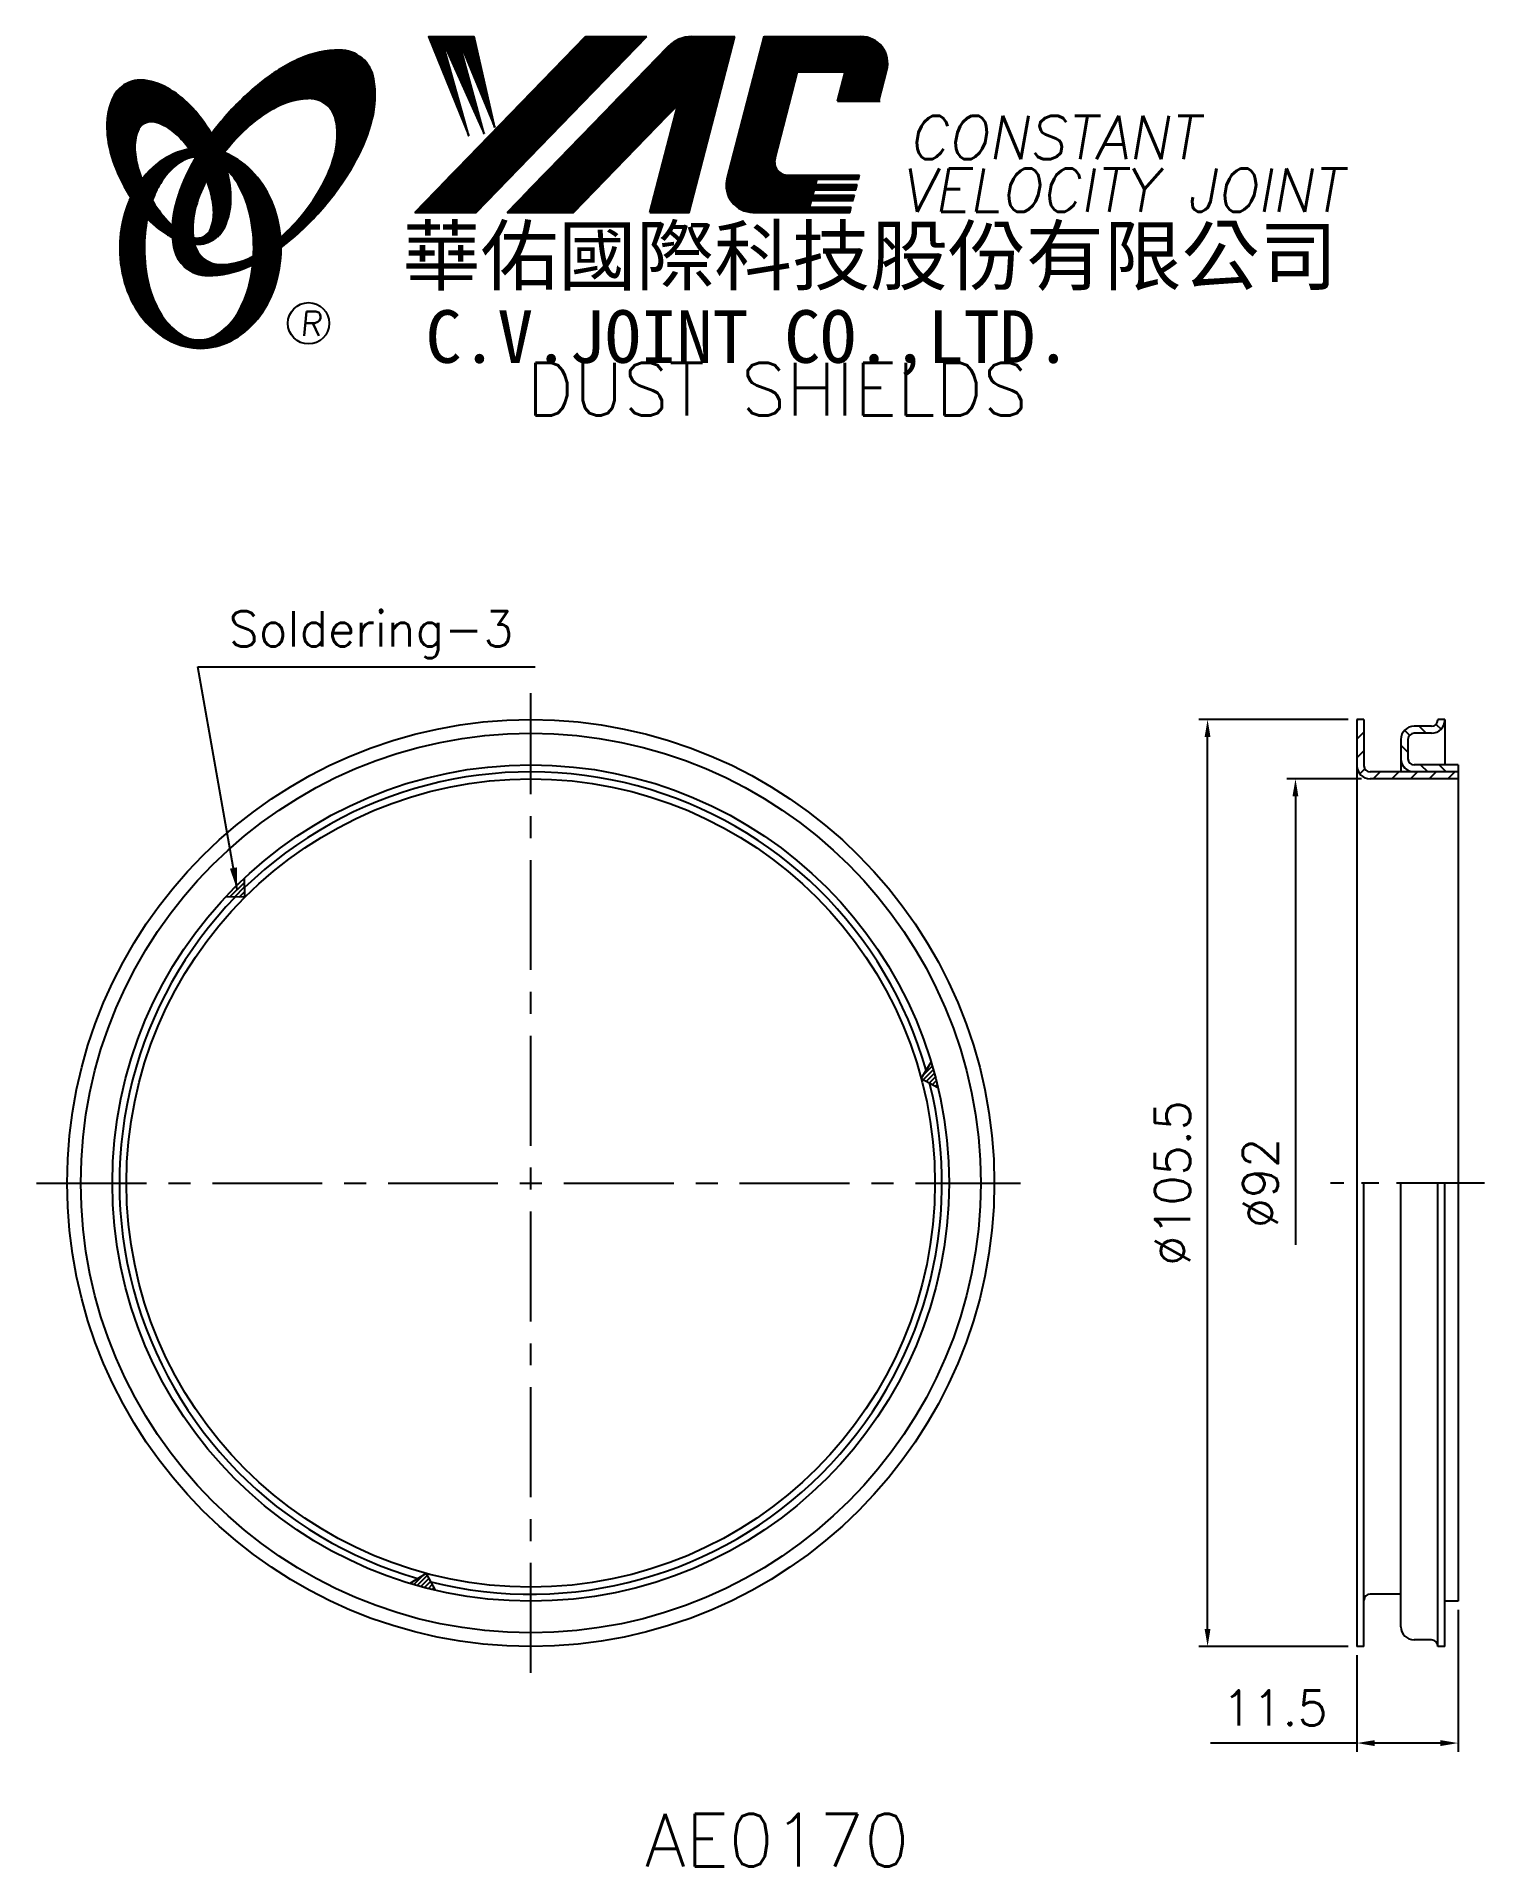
# Model space of a CAD drawing. Extents: x 585 to 750, y 271 to 479.
import ezdxf
from ezdxf.enums import TextEntityAlignment as Align

# ---------------------------------------------------------------- set-up
doc = ezdxf.new("R2010")
doc.units = 0
doc.header["$LTSCALE"] = 10
doc.header["$MEASUREMENT"] = 0
doc.linetypes.add('CENTER', pattern=[2, 1.25, -0.25, 0.25, -0.25])
doc.layers.get('0').update_dxf_attribs({"linetype": 'CONTINUOUS'})
doc.layers.get('DEFPOINTS').update_dxf_attribs({"linetype": 'CONTINUOUS'})
doc.layers.add('4', color=7, linetype='CONTINUOUS')
doc.styles.add('CHINA', font='KAIU.TTF')
doc.styles.add('ITALICC', font='simplex.shx')
doc.dimstyles.new('STANDARD$0', dxfattribs={"dimtxt": 4, "dimasz": 2, "dimexe": 1, "dimexo": 1, "dimgap": 2, "dimtad": 1, "dimdec": 4, "dimzin": 10, "dimtxsty": 'ITALICC', "dimcen": 2, "dimclrd": 5, "dimclre": 5, "dimclrt": 18, "dimaunit": 1, "dimazin": 3, "dimtp": 0.1, "dimtfac": 0.7, "dimtdec": 4, "dimtmove": 0, "dimatfit": 3, "dimtolj": 1, "dimtzin": 10})
doc.dimstyles.new('STANDARD$7', dxfattribs={"dimtxt": 4, "dimasz": 2.5, "dimexe": 1.25, "dimexo": 0.625, "dimgap": 1, "dimtad": 1, "dimdec": 4, "dimzin": 10, "dimtxsty": 'ITALICC', "dimcen": 2.5, "dimclrd": 5, "dimclrt": 18, "dimazin": 3, "dimtfac": 0.65, "dimtdec": 4, "dimtmove": 0, "dimatfit": 3, "dimtolj": 1, "dimtzin": 10})
pattern_1 = [(45, (494.018901, 271.629484), (-0.00883883476, 0.00883883476), [])]
pattern_2 = [(45, (662.609447, 235.325074), (-0.00727476112, 0.00727476112), [])]

# ---------------------------------------------------------------- blocks, each defined once
blk = doc.blocks.new('*D4')
at = {"color": 5, "linetype": 'BYBLOCK'}
for p, q in [((734.3, 401.32), (717.3, 401.32)), ((718.3, 297.82), (718.3, 399.32)), ((734.3, 295.82), (717.3, 295.82))]:
    blk.add_line(p, q, dxfattribs=at)
for points in [[(717.96, 399.32), (718.63, 399.32), (718.3, 401.32)], [(717.96, 297.82), (718.63, 297.82), (718.3, 295.82)]]:
    blk.add_solid(points, dxfattribs=at)
at = {"layer": 'DEFPOINTS', "color": 0, "linetype": 'BYBLOCK'}
for p in [(718.3, 401.32), (735.3, 401.32), (735.3, 295.82)]:
    blk.add_point(p, dxfattribs=at)
at = {"color": 18, "linetype": 'BYBLOCK', "insert": (714.3, 348.57), "char_height": 4, "attachment_point": 5, "rotation": 90, "style": 'ITALICC'}
blk.add_mtext('\\A1;∅105.5', dxfattribs=at)
blk = doc.blocks.new('*D5')
at = {"color": 5, "linetype": 'BYBLOCK'}
for p, q in [((735.8, 394.57), (727.3, 394.57)), ((728.3, 392.57), (728.3, 341.52))]:
    blk.add_line(p, q, dxfattribs=at)
blk.add_solid([(727.96, 392.57), (728.63, 392.57), (728.3, 394.57)], dxfattribs=at)
at = {"layer": 'DEFPOINTS', "color": 0, "linetype": 'BYBLOCK'}
for p in [(728.3, 394.57), (736.8, 394.57), (735.3, 302.57)]:
    blk.add_point(p, dxfattribs=at)
at = {"color": 18, "linetype": 'BYBLOCK', "insert": (724.3, 348.57), "char_height": 4, "attachment_point": 5, "rotation": 90, "style": 'ITALICC'}
blk.add_mtext('\\A1;∅92', dxfattribs=at)
blk = doc.blocks.new('*D6')
at = {"color": 5, "linetype": 'BYBLOCK'}
for p, q in [((746.8, 299.97), (746.8, 283.82)), ((735.3, 294.82), (735.3, 283.82)), ((735.3, 284.82), (718.63, 284.82)), ((744.8, 284.82), (737.3, 284.82))]:
    blk.add_line(p, q, dxfattribs=at)
for points in [[(737.3, 285.15), (737.3, 284.48), (735.3, 284.82)], [(744.8, 285.15), (744.8, 284.48), (746.8, 284.82)]]:
    blk.add_solid(points, dxfattribs=at)
at = {"layer": 'DEFPOINTS', "color": 0, "linetype": 'BYBLOCK'}
for p in [(746.8, 300.97), (735.3, 295.82), (735.3, 284.82)]:
    blk.add_point(p, dxfattribs=at)
at = {"color": 18, "linetype": 'BYBLOCK', "insert": (725.96, 288.82), "char_height": 4, "attachment_point": 5, "style": 'ITALICC'}
blk.add_mtext('\\A1;11.5', dxfattribs=at)

msp = doc.modelspace()

# ---------------------------------------------------------------- hatches: boundary and pattern name
at = {"layer": '4', "linetype": 'CONTINUOUS'}
h = msp.add_hatch(dxfattribs=at)
h.set_pattern_fill('ANSI31', color=5, scale=0.1, style=0)
h.set_pattern_definition(pattern_1)
h.paths.add_polyline_path([(654.47761, 479.06047), (647.5203, 479.06047), (628.10369, 459.05671), (635.061, 459.05671)])
h.paths.add_polyline_path([(658.0245, 471.2949), (654.84412, 459.05671), (659.32511, 459.05671), (664.52354, 479.06047), (659.62682, 479.06047, 0.202785967), (656.89274, 477.90405), (638.59861, 459.05671), (646.14553, 459.05671)])
h.paths.add_polyline_path([(671.6516, 475.06205), (677.04532, 475.06205), (676.1763, 471.71803), (680.89313, 471.71803), (681.80984, 475.2456, 0.490800957), (678.85964, 479.06047), (667.82533, 479.06047), (663.61827, 462.87158, 0.490800957), (666.56847, 459.05671), (677.60279, 459.05671), (677.75724, 459.65102), (673.04041, 459.65102), (673.23378, 460.3951), (677.9506, 460.3951), (678.10916, 461.00524), (673.39234, 461.00524), (673.55358, 461.62571), (678.2704, 461.62571), (678.42659, 462.2267), (673.70976, 462.2267), (673.86657, 462.83008), (678.58339, 462.83008), (678.70012, 463.27927), (670.56037, 463.27927, -0.490800957), (669.08527, 465.18671)])
h = msp.add_hatch(dxfattribs=at)
h.set_pattern_fill('ANSI31', color=1, scale=0.1, style=0)
h.set_pattern_definition(pattern_1)
h.paths.add_polyline_path([(634.83567, 479.06047), (629.65834, 479.06047), (634.2291, 467.75673), (631.16317, 478.71471), (635.99791, 467.99239), (633.0499, 478.71471), (637.17712, 468.69935)])
h = msp.add_hatch(dxfattribs=at)
h.set_pattern_fill('ANSI31', color=5, scale=0.082305, style=0)
h.set_pattern_definition([(45, (494.018901, 271.629484), (-0.00727476112, 0.00727476112), [])])
h.paths.add_polyline_path([(616.05437, 471.99799, -0.172879177), (617.99585, 471.33942, -0.172879177), (619.08314, 469.60137, -0.104527385), (619.11092, 466.27318, -0.065680101), (617.94139, 462.87122, -0.051823203), (615.50097, 459.02883, -0.044272532), (612.826, 456.2025, -0.020203161), (612.87958, 455.06458, 0.006517006), (613.28413, 455.37666, 0.049863361), (617.83756, 459.78972, 0.049863361), (621.42719, 465.01688, 0.063682799), (623.24824, 469.64423, 0.103597411), (623.43754, 474.2282, 0.177892575), (622.08893, 476.59848, 0.177892575), (619.52654, 477.53181, 0.103597411), (615.03874, 476.57876, 0.063682799), (610.781, 474.00969, 0.049863361), (606.22757, 469.59663, 0.016070017), (604.95687, 467.99031, -0.007061632), (605.20416, 467.55328, -0.031648676), (606.15674, 465.5167, -0.008069351), (606.58865, 466.08102, -0.051823203), (609.76702, 469.33947, -0.065680101), (612.80895, 471.25983, -0.104527385)])
h.paths.add_polyline_path([(602.9787, 458.83667, -0.065680101), (604.14823, 462.23863, -0.006063428), (604.39217, 462.71364, 0.027613469), (603.66534, 464.30171, 0.017011252), (603.13192, 465.23669, 0.007829282), (602.63793, 464.36946, 0.063682799), (600.81689, 459.74211, 0.103597411), (600.62759, 455.15814, 0.177892575), (601.9762, 452.78787, 0.177892575), (604.53859, 451.85454, 0.103597411), (609.02639, 452.80758, 0.008811776), (609.65336, 453.09766, 0.013922709), (609.73068, 454.06747, -0.009086703), (609.28067, 453.85002, -0.104527385), (606.03525, 453.11186, -0.172879177), (604.09377, 453.77043, -0.172879177), (603.00648, 455.50848, -0.104527385)])
h = msp.add_hatch(dxfattribs=at)
h.set_pattern_fill('ANSI31', color=3, scale=0.082305, style=0)
h.set_pattern_definition(pattern_2)
h.paths.add_polyline_path([(600.25787, 473.04882, 0.106488277), (597.31599, 474.0874, 0.158297415), (595.22579, 473.69235, 0.158297415), (593.76646, 472.14466, 0.106488277), (593.05565, 469.1069, 0.071723199), (593.47369, 465.79394, 0.058080454), (595.01867, 461.97855, 0.058080454), (597.39972, 458.62076, 0.071723199), (599.96496, 456.48301, 0.020895977), (600.50515, 456.18102, -0.030777155), (600.48924, 457.55724, -0.042059526), (599.39288, 458.72, -0.04691039), (597.77372, 461.20115, -0.04691039), (596.64544, 463.94064, -0.060581117), (596.24334, 466.2027, -0.10187153), (596.55496, 468.2909, -0.185892489), (597.33505, 469.18255, -0.185892489), (598.51169, 469.32067, -0.10187153), (600.40934, 468.39513, -0.060581117), (602.04617, 466.78286, -0.04691039), (603.66534, 464.30171, -0.04691039), (604.79362, 461.56223, -0.060581117), (605.19572, 459.30016, -0.10187153), (604.8841, 457.21196, -0.185892489), (604.10401, 456.32031, -0.185892489), (602.92737, 456.18219, -0.002013383), (602.88657, 456.19282, 0.021593804), (603.00648, 455.50848, 0.006477741), (603.02448, 455.43144, 0.14950097), (604.99704, 455.83948, 0.158297415), (606.45637, 457.38717, 0.106488277), (607.16718, 460.42494, 0.071723199), (606.74914, 463.73789, 0.058080454), (605.20416, 467.55328, 0.058080454), (602.82311, 470.91107, 0.071723199)])
h = msp.add_hatch(dxfattribs=at)
h.set_pattern_fill('ANSI31', color=1, scale=0.082305, style=0)
h.set_pattern_definition(pattern_2)
h.paths.add_polyline_path([(601.35149, 464.72537, -0.120168026), (603.04328, 465.37876, 0.016865385), (602.44352, 466.2615, 0.076648372), (600.2873, 465.54259, 0.104809576), (597.20284, 463.02949, 0.005838257), (597.0359, 462.81729, 0.028089978), (597.77372, 461.20115, 0.014237292), (598.21585, 460.4161, -0.045767751), (599.14103, 462.35295, -0.106890197)])
h.paths.add_polyline_path([(597.32012, 454.97076, -0.048711043), (597.65023, 458.35109, -0.007865741), (597.39972, 458.62076, -0.037695478), (595.76385, 460.73952, 0.03042545), (595.23852, 459.43555, 0.080710289), (594.51308, 454.97076, 0.080710289), (595.23852, 450.50596, 0.089265679), (597.20284, 446.91203, 0.104809576), (600.2873, 444.39893, 0.11926607), (603.69649, 443.57399, 0.11926607), (607.10568, 444.39893, 0.104809576), (610.19014, 446.91203, 0.089265679), (612.15446, 450.50596, 0.080710289), (612.87989, 454.97076, 0.080710289), (612.15446, 459.43555, 0.089265679), (610.19014, 463.02949, 0.104809576), (607.10568, 465.54259, 0.025513357), (606.41245, 465.85534, 0.004818181), (606.15674, 465.5167, -0.023722145), (606.69796, 463.91996, -0.065307489), (607.93314, 462.35295, -0.073950765), (609.24559, 459.15522, -0.060532391), (609.75404, 454.97076, -0.060532391), (609.24559, 450.78629, -0.073950765), (607.93314, 447.58856, -0.106890197), (605.72268, 445.21614, -0.153118262), (603.53708, 444.53076, -0.153118262), (601.35149, 445.21614, -0.106890197), (599.14103, 447.58856, -0.073950765), (597.82858, 450.78629, -0.060532391)])
h = msp.add_hatch(dxfattribs=at)
h.set_pattern_fill('ANSI31', color=5, scale=12, style=0)
h.set_pattern_definition([(45, (-85.6086, -69.6897), (-1.0606602, 1.0606602), [])])
h.paths.add_polyline_path([(746.79723, 395.36638), (736.79723, 395.36638, -0.414213562), (736.09723, 396.06638), (736.09723, 401.31638), (735.29723, 401.31638), (735.29723, 396.06638, 0.414213562), (736.79723, 394.56638), (746.79723, 394.56638)])
h = msp.add_hatch(dxfattribs=at)
h.set_pattern_fill('ANSI31', color=5, scale=12, angle=90, style=0)
h.set_pattern_definition([(135, (-85.6086, -69.6897), (-1.0606602, -1.0606602), [])])
h.paths.add_polyline_path([(746.79723, 396.16638), (741.79723, 396.16638, -0.414213562), (741.09723, 396.86638), (741.09723, 399.06638, -0.414213562), (741.79723, 399.76638), (743.79723, 399.76638, 0.414213562), (745.29723, 401.26638), (745.29723, 401.31638), (744.49723, 401.31638), (744.49723, 401.26638, -0.414213562), (743.79723, 400.56638), (741.79723, 400.56638, 0.414213562), (740.29723, 399.06638), (740.29723, 396.86638, 0.414213562), (741.79723, 395.36638), (746.79723, 395.36638)])
h = msp.add_hatch(dxfattribs=at)
h.set_pattern_fill('ANSI31', color=5, scale=3, style=0)
h.set_pattern_definition([(45, (687.5576, 176.31653), (-0.26516504, 0.26516504), [])])
h.paths.add_polyline_path([(686.84494, 362.33047), (685.71098, 360.47205), (687.62223, 359.42959, 0.015777067)])
h.paths.add_polyline_path([(629.37272, 304.13379), (627.5143, 302.99983, 0.015777067), (630.41518, 302.22255)])
h.paths.add_polyline_path([(608.69866, 383.2697, 0.015777067), (606.57507, 381.14611), (608.75148, 381.09329)])

# ---------------------------------------------------------------- linework, layer by layer
at = {"layer": '4', "color": 5, "linetype": 'CONTINUOUS'}
for p, q in [((628.10369, 459.05671), (647.5203, 479.06047)), ((635.061, 459.05671), (654.47761, 479.06047)), ((647.5203, 479.06047), (654.47761, 479.06047)), ((659.32511, 459.05671), (664.52354, 479.06047)), ((659.62682, 479.06047), (664.52354, 479.06047)), ((663.61827, 462.87158), (667.82533, 479.06047)), ((667.82533, 479.06047), (678.85964, 479.06047)), ((638.59861, 459.05671), (656.89274, 477.90405)), ((669.08527, 465.18671), (671.6516, 475.06205)), ((671.6516, 475.06205), (677.04532, 475.06205)), ((676.1763, 471.71803), (677.04532, 475.06205)), ((680.89313, 471.71803), (681.80984, 475.2456)), ((646.14553, 459.05671), (658.0245, 471.2949)), ((654.84412, 459.05671), (658.0245, 471.2949)), ((676.1763, 471.71803), (681.04356, 471.71803)), ((670.56037, 463.27927), (678.70012, 463.27927)), ((673.70976, 462.2267), (673.86657, 462.83008)), ((673.86657, 462.83008), (678.58339, 462.83008)), ((678.58339, 462.83008), (678.70012, 463.27927)), ((673.04041, 459.65102), (673.23378, 460.3951)), ((673.23378, 460.3951), (677.9506, 460.3951)), ((673.39234, 461.00524), (673.55358, 461.62571)), ((673.39234, 461.00524), (678.10916, 461.00524)), ((673.55358, 461.62571), (678.2704, 461.62571)), ((673.70976, 462.2267), (678.42659, 462.2267)), ((677.9506, 460.3951), (678.10916, 461.00524)), ((678.2704, 461.62571), (678.42659, 462.2267)), ((628.10369, 459.05671), (635.061, 459.05671)), ((638.59861, 459.05671), (646.14553, 459.05671)), ((654.84412, 459.05671), (659.32511, 459.05671)), ((666.56847, 459.05671), (677.60279, 459.05671)), ((673.04041, 459.65102), (677.75724, 459.65102)), ((677.60279, 459.05671), (677.75724, 459.65102))]:
    msp.add_line(p, q, dxfattribs=at)
at = {"layer": '4', "color": 1, "linetype": 'CONTINUOUS'}
for p, q in [((629.65834, 479.06047), (634.2291, 467.75673)), ((629.65834, 479.06047), (634.83567, 479.06047)), ((637.17712, 468.69935), (634.83567, 479.06047)), ((631.16317, 478.71471), (635.99791, 467.99239)), ((634.2291, 467.75673), (631.16317, 478.71471)), ((633.0499, 478.71471), (637.17712, 468.69935)), ((635.99791, 467.99239), (633.0499, 478.71471))]:
    msp.add_line(p, q, dxfattribs=at)
at = {"layer": '4', "color": 5, "linetype": 'CENTER'}
for p, q in [((641.2784, 292.81638), (641.2784, 404.31638)), ((585.05385, 348.56638), (697.0284, 348.56638))]:
    msp.add_line(p, q, dxfattribs=at)
at = {"layer": '4', "color": 7, "linetype": 'CONTINUOUS'}
for p, q in [((735.29723, 401.31638), (735.29723, 295.81638)), ((736.09723, 401.31638), (735.29723, 401.31638)), ((736.09723, 401.31638), (736.09723, 396.06638)), ((743.79723, 400.56638), (741.79723, 400.56638)), ((745.29723, 401.31638), (744.49723, 401.31638)), ((744.49723, 401.31638), (744.49723, 401.26638)), ((745.29723, 401.31638), (745.29723, 401.26638)), ((745.29723, 401.26638), (745.29723, 396.16638)), ((740.29723, 399.06638), (740.29723, 395.36638)), ((741.09723, 399.06638), (741.09723, 396.86638)), ((743.79723, 399.76638), (741.79723, 399.76638)), ((746.79723, 396.16638), (741.79723, 396.16638)), ((746.79723, 396.16638), (746.79723, 300.96638)), ((746.79723, 395.36638), (736.79723, 395.36638)), ((746.79723, 394.56638), (736.79723, 394.56638)), ((608.75148, 381.09329), (608.69872, 383.26738)), ((608.75148, 381.09329), (606.5774, 381.14606)), ((685.71098, 360.47205), (686.84373, 362.32848)), ((685.71098, 360.47205), (687.62019, 359.43071)), ((736.09723, 295.81638), (736.09723, 348.56638)), ((740.29723, 298.06638), (740.29723, 348.56638)), ((744.49723, 295.81638), (744.49723, 348.56638)), ((745.29723, 295.86638), (745.29723, 348.56638)), ((629.37272, 304.13379), (627.51629, 303.00104)), ((629.37272, 304.13379), (630.41407, 302.22459)), ((740.29723, 301.76638), (736.79723, 301.76638)), ((746.79723, 300.96638), (745.29723, 300.96638)), ((736.09723, 295.81638), (735.29723, 295.81638)), ((743.79723, 296.56638), (741.79723, 296.56638)), ((744.49723, 295.81638), (744.49723, 295.86638)), ((745.29723, 295.81638), (744.49723, 295.81638)), ((745.29723, 295.81638), (745.29723, 295.86638))]:
    msp.add_line(p, q, dxfattribs=at)
at = {"layer": '4', "color": 5, "linetype": 'CENTER', "ltscale": 0.8}
msp.add_line((749.79723, 348.56638), (732.29723, 348.56638), dxfattribs=at)
at = {"layer": '4', "color": 5, "linetype": 'CONTINUOUS'}
for points in [[(612.87958, 455.06458, 0.006517006), (613.28413, 455.37666, 0.049863361), (617.83756, 459.78972, 0.049863361), (621.42719, 465.01688, 0.063682799), (623.24824, 469.64423, 0.103597411), (623.43754, 474.2282, 0.177892575), (622.08893, 476.59848, 0.177892575), (619.52654, 477.53181, 0.103597411), (615.03874, 476.57876, 0.063682799), (610.781, 474.00969, 0.049863361), (606.22757, 469.59663, 0.016070017), (604.95687, 467.99031)], [(612.826, 456.2025, 0.044272532), (615.50097, 459.02883, 0.051823203), (617.94139, 462.87122, 0.065680101), (619.11092, 466.27318, 0.104527385), (619.08314, 469.60137, 0.172879177), (617.99585, 471.33942, 0.172879177), (616.05437, 471.99799, 0.104527385), (612.80895, 471.25983, 0.065680101), (609.76702, 469.33947, 0.051823203), (606.58865, 466.08102, 0.008069351), (606.15674, 465.5167)], [(603.13192, 465.23669, 0.007829282), (602.63793, 464.36946, 0.063682799), (600.81689, 459.74211, 0.103597411), (600.62759, 455.15814, 0.177892575), (601.9762, 452.78787, 0.177892575), (604.53859, 451.85454, 0.103597411), (609.02639, 452.80758, 0.008811776), (609.65336, 453.09766, 0.008811776)], [(604.39217, 462.71364, 0.006063428), (604.14823, 462.23863, 0.065680101), (602.9787, 458.83667, 0.104527385), (603.00648, 455.50848, 0.172879177), (604.09377, 453.77043, 0.172879177), (606.03525, 453.11186, 0.104527385), (609.28067, 453.85002, 0.009086703), (609.73068, 454.06747, 0.009086703)]]:
    msp.add_lwpolyline(points, format="xyb", dxfattribs=at)
at = {"layer": '4', "color": 3, "linetype": 'CONTINUOUS'}
for points in [[(603.02448, 455.43144, 0.14950097), (604.99704, 455.83948, 0.158297415), (606.45637, 457.38717, 0.106488277), (607.16718, 460.42494, 0.071723199), (606.74914, 463.73789, 0.058080454), (605.20416, 467.55328, 0.058080454), (602.82311, 470.91107, 0.071723199), (600.25787, 473.04882, 0.106488277), (597.31599, 474.0874, 0.158297415), (595.22579, 473.69235, 0.158297415), (593.76646, 472.14466, 0.106488277), (593.05565, 469.1069, 0.071723199), (593.47369, 465.79394, 0.058080454), (595.01867, 461.97855, 0.058080454), (597.39972, 458.62076, 0.071723199), (599.96496, 456.48301, 0.020895977), (600.50515, 456.18102, 0.020895977)], [(602.88657, 456.19282, 0.002013383), (602.92737, 456.18219, 0.185892489), (604.10401, 456.32031, 0.185892489), (604.8841, 457.21196, 0.10187153), (605.19572, 459.30016, 0.060581117), (604.79362, 461.56223, 0.04691039), (603.66534, 464.30171, 0.04691039), (602.04617, 466.78286, 0.060581117), (600.40934, 468.39513, 0.10187153), (598.51169, 469.32067, 0.185892489), (597.33505, 469.18255, 0.185892489), (596.55496, 468.2909, 0.10187153), (596.24334, 466.2027, 0.060581117), (596.64544, 463.94064, 0.04691039), (597.77372, 461.20115, 0.04691039), (599.39288, 458.72, 0.042059526), (600.48924, 457.55724, 0.042059526)]]:
    msp.add_lwpolyline(points, format="xyb", dxfattribs=at)
at = {"layer": '4', "color": 1, "linetype": 'CONTINUOUS'}
for points in [[(595.76385, 460.73952, 0.03042545), (595.23852, 459.43555, 0.080710289), (594.51308, 454.97076, 0.080710289), (595.23852, 450.50596, 0.089265679), (597.20284, 446.91203, 0.104809576), (600.2873, 444.39893, 0.11926607), (603.69649, 443.57399, 0.11926607), (607.10568, 444.39893, 0.104809576), (610.19014, 446.91203, 0.089265679), (612.15446, 450.50596, 0.080710289), (612.87989, 454.97076, 0.080710289), (612.15446, 459.43555, 0.089265679), (610.19014, 463.02949, 0.104809576), (607.10568, 465.54259, 0.025513357), (606.41245, 465.85534, 0.025513357)], [(602.44352, 466.2615, 0.076648372), (600.2873, 465.54259, 0.104809576), (597.20284, 463.02949, 0.005838257), (597.0359, 462.81729, 0.005838257)], [(603.04328, 465.37876, 0.120168026), (601.35149, 464.72537, 0.106890197), (599.14103, 462.35295, 0.045767751), (598.21585, 460.4161, 0.045767751)], [(597.65023, 458.35109, 0.048711043), (597.32012, 454.97076, 0.060532391), (597.82858, 450.78629, 0.073950765), (599.14103, 447.58856, 0.106890197), (601.35149, 445.21614, 0.153118262), (603.53708, 444.53076, 0.153118262), (605.72268, 445.21614, 0.106890197), (607.93314, 447.58856, 0.073950765), (609.24559, 450.78629, 0.060532391), (609.75404, 454.97076, 0.060532391), (609.24559, 459.15522, 0.073950765), (607.93314, 462.35295, 0.065307489), (606.69796, 463.91996)]]:
    msp.add_lwpolyline(points, format="xyb", dxfattribs=at)
at = {"layer": '4', "color": 5, "linetype": 'CONTINUOUS'}
msp.add_circle((616.00073, 446.42504), 2.35282, dxfattribs=at)
at = {"layer": '4', "color": 7, "linetype": 'CONTINUOUS'}
for radius in [52.75, 51.2, 47.6, 46]:
    msp.add_circle((641.2784, 348.56638), radius, dxfattribs=at)
at = {"layer": '4', "color": 5, "linetype": 'CONTINUOUS'}
for centre, radius, start, end in [((659.62682, 475.25023), 3.81024, 90, 135.8533387), ((678.85964, 476.01228), 3.04819, 345.4326059, 90), ((670.56037, 464.80337), 1.5241, 165.4326059, 270), ((666.56847, 462.1049), 3.04819, 165.4326059, 270)]:
    msp.add_arc(centre, radius, start, end, dxfattribs=at)
at = {"layer": '4', "color": 7, "linetype": 'CONTINUOUS'}
for centre, radius, start, end in [((741.79723, 399.06638), 1.5, 90, 180), ((743.79723, 401.26638), 1.5, 270, 0), ((743.79723, 401.26638), 0.7, 270, 0), ((741.79723, 399.06638), 0.7, 90, 180), ((736.79723, 396.06638), 1.5, 180, 270), ((736.79723, 396.06638), 0.7, 180, 270), ((741.79723, 396.86638), 1.5, 180, 270), ((741.79723, 396.86638), 0.7, 180, 270), ((641.2784, 348.56638), 46.8, 15.9259111, 134.0740889), ((641.2784, 348.56638), 46.8, 135.9259111, 254.0740889), ((641.2784, 348.56638), 46.8, 255.9259111, 14.0740889), ((736.79723, 301.06638), 0.7, 90, 180), ((741.79723, 298.06638), 1.5, 180, 270), ((743.79723, 295.86638), 0.7, 360, 90)]:
    msp.add_arc(centre, radius, start, end, dxfattribs=at)

# ---------------------------------------------------------------- texts
at = {"layer": '4', "color": 5, "linetype": 'CONTINUOUS', "style": 'ITALICC'}
for s, height, oblique, p in [('CONSTANT', 4.9, 10, (684.2525, 465.12717)), ('VELOCITY JOINT', 4.9, 10, (683.37428, 459.13179)), ('R', 2.75625, 5, (615.04204, 445.01543))]:
    msp.add_text(s, height=height, dxfattribs=dict(at, oblique=oblique)).set_placement(p)
at = {"layer": '4', "color": 7, "linetype": 'CONTINUOUS', "style": 'CHINA'}
for s, height, p in [('華佑國際科技股份有限公司', 6.5, (626.69034, 450.86686)), ('C.V.JOINT CO.,LTD.', 6, (629.31897, 441.92064))]:
    msp.add_text(s, height=height, dxfattribs=at).set_placement(p)
at = {"layer": '4', "color": 18, "linetype": 'CONTINUOUS', "style": 'ITALICC'}
for s, p in [('DUST SHIELDS', (669.3217, 435.92782)), ('AE0170', (669.3217, 270.78043))]:
    msp.add_text(s, height=6, dxfattribs=at).set_placement(p, align=Align.CENTER)
at = {"layer": '4', "color": 18, "linetype": 'CONTINUOUS', "insert": (606.91322, 410.98302), "char_height": 4, "attachment_point": 4, "style": 'ITALICC'}
msp.add_mtext('\\A1;Soldering-3', dxfattribs=at)

# ---------------------------------------------------------------- dimensions: what is measured, and where the dimension line sits
at = {"layer": '4', "color": 7, "linetype": 'CONTINUOUS'}
for base, p1, p2, text, override, picture, middle in [((718.2972, 401.31638), (735.29723, 295.81638), (735.29723, 401.31638), '%%C105.5', {"dimcen": 2.5, "dimtfac": 0.7}, '*D4', (714.2972, 348.56638)), ((728.29719, 394.56638), (735.29723, 302.56638), (736.79723, 394.56638), '%%C92', {"dimcen": -2, "dimse1": 1, "dimsd1": 1}, '*D5', (724.29719, 348.56638))]:
    dim = msp.add_linear_dim(base=base, p1=p1, p2=p2, angle=90, text=text, dimstyle='STANDARD$0', override=override, dxfattribs=at)
    dim.commit()
    dim.dimension.update_dxf_attribs({"geometry": picture, "text_midpoint": middle})
dim = msp.add_linear_dim(base=(735.29723, 284.81635), p1=(746.79723, 300.96638), p2=(735.29723, 295.81638), text='11.5', dimstyle='STANDARD$0', override={"dimcen": 2.5, "dimtfac": 0.7}, dxfattribs=at)
dim.commit()
dim.dimension.update_dxf_attribs({"geometry": '*D6', "text_midpoint": (725.9639, 288.81635)})

# ---------------------------------------------------------------- leaders
at = {"layer": '4', "color": 5, "linetype": 'CONTINUOUS', "annotation_type": 0, "has_hookline": 1, "hookline_direction": 0, "text_width": 34.85714}
msp.add_leader([(607.88413, 381.96064), (603.41322, 407.31635), (605.91322, 407.31635)], dimstyle='STANDARD$7', override={"dimcen": 2.5, "dimtfac": 0.7}, dxfattribs=at)

doc.saveas('drawing.dxf')
